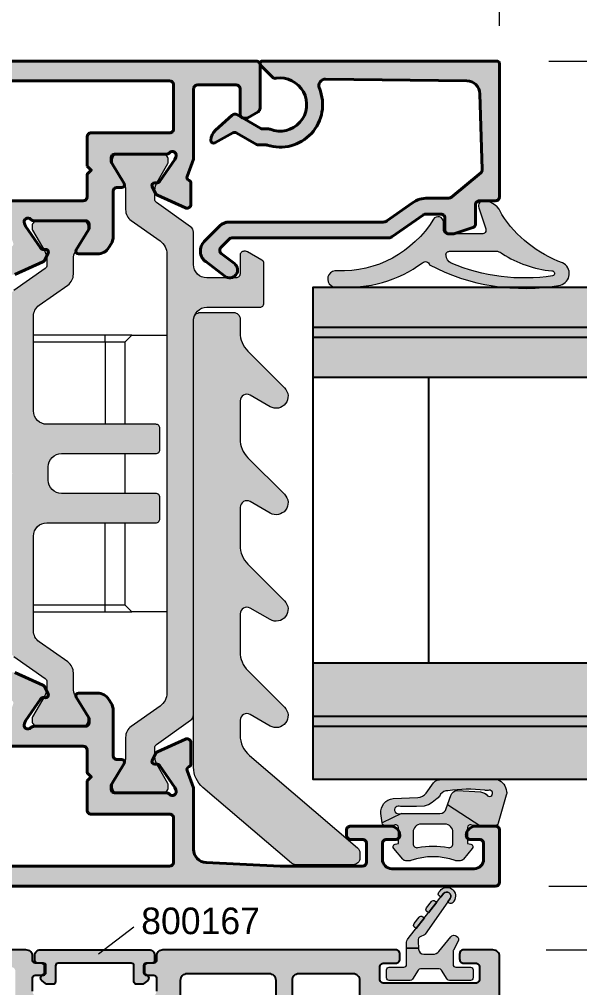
# Model space of a CAD drawing. Header units: millimetres. Extents: x -576 to 4430, y -1196 to 2690.
# Drawn here: x 1397.6 to 1439.7, y -644.3 to -571.5 of the extents above; entities that cross this region are included whole.
import ezdxf

# ---------------------------------------------------------------- set-up
doc = ezdxf.new("R2010")
doc.units = ezdxf.units.MM
doc.header["$LTSCALE"] = 0.25
doc.header["$MEASUREMENT"] = 0
doc.layers.get('0').update_dxf_attribs({"lineweight": 5})
doc.layers.get('Defpoints').update_dxf_attribs({"lineweight": 5})
for name, color, linetype, lineweight in [('01_Accessories', 102, 'Continuous', 9), ('01_Aluminum', 4, 'Continuous', 40), ('01_Dimension', 251, 'Continuous', 9), ('01_Fill Glass', 254, 'Continuous', 0), ('01_Fill Plastic', 253, 'Continuous', 0), ('01_Fill Polyamide', 10, 'Continuous', 0), ('01_Glazing', 6, 'Continuous', 25), ('01_Plastic', 3, 'Continuous', 20), ('01_Polyamide', 201, 'Continuous', 20), ('01_Text', 40, 'Continuous', 25)]:
    doc.layers.add(name, color=color, linetype=linetype, lineweight=lineweight)
doc.layers.add('01_Fill 2°material', color=7, linetype='Continuous', lineweight=0, true_color=0xbfbfbf)
doc.layers.add('01_Fill Aluminum', color=7, linetype='Continuous', lineweight=0, true_color=0xdcdcdc)
doc.layers.add('GOMMA', color=3, linetype='Continuous')
doc.layers.add('VETRO', color=6, linetype='Continuous')
doc.styles.add('Aluk Text', font='GOTHIC.TTF')
doc.dimstyles.new('ALUK Manual 1-1', dxfattribs={"dimtxt": 2.5, "dimasz": 1, "dimexe": 2, "dimexo": 4, "dimgap": 1.5, "dimtad": 3, "dimdec": 1, "dimdsep": 46, "dimtxsty": 'Aluk Text', "dimblk": 'DOT', "dimcen": 0, "dimclrd": 256, "dimclre": 256, "dimclrt": 2, "dimaunit": 1, "dimadec": 0, "dimazin": 0, "dimtfac": 0.7, "dimtdec": 1, "dimtmove": 0, "dimatfit": 3, "dimldrblk": 'DOT', "dimfxl": 1, "dimtolj": 2, "dimlwd": -1, "dimlwe": -1, "dimarcsym": 0})

# ---------------------------------------------------------------- blocks, each defined once
blk = doc.blocks.new('A$C346562ab')
at = {"layer": '01_Accessories', "ltscale": 0.25}
for p, q in [((-5.55, 10.4), (-8.189, 10.4)), ((-5.05, 9.9), (-5.55, 10.4)), ((-5.55, 10.4), (-3.55, 10.4)), ((-3.55, 10.4), (1.835, 10.4)), ((-3.55, 9.9), (-3.55, 10.4)), ((-3.55, 9.9), (-5.05, 9.9)), ((-5.05, 3.7), (-5.05, 9.9)), ((1.835, 9.9), (-3.55, 9.9)), ((-3.55, 9.9), (-3.55, 3.7)), ((-5.05, -1.5), (-5.05, 1.5)), ((-5.05, -9.9), (-5.05, -3.7)), ((-3.55, -9.9), (-3.55, -3.7)), ((-5.55, -10.4), (-5.05, -9.9)), ((-5.05, -9.9), (-3.55, -9.9)), ((-3.55, -9.9), (1.835, -9.9)), ((-3.55, -10.4), (-3.55, -9.9)), ((-8.189, -10.4), (-5.55, -10.4)), ((-3.55, -10.4), (-5.55, -10.4)), ((1.835, -10.4), (-3.55, -10.4))]:
    blk.add_line(p, q, dxfattribs=at)
blk = doc.blocks.new('U10140')
at = {"layer": '01_Fill Aluminum', "ltscale": 0.25}
h = blk.add_hatch(color=256, dxfattribs=at)
h.dxf.hatch_style = 1
h.paths.add_polyline_path([(28.199, -8.5), (27.899, -8.2), (28.199, -7.9), (28.199, -2.754, -0.400839), (29.154, -1.755), (34.699, -1.5), (35.4, -1.5, -0.414214), (35.7, -1.8), (35.7, -3.7, 0.414214), (36, -4), (38.1, -4, 0.414214), (38.4, -3.7), (38.4, -3, 0.414214), (38.1, -2.7), (37.2, -2.7, -0.414214), (36.9, -2.4), (36.9, -1.8, -0.414214), (37.2, -1.5), (53.7, -1.5, -0.414214), (54, -1.8), (54, -2.4, -0.414214), (53.7, -2.7), (52.8, -2.7, 0.414214), (52.5, -3), (52.5, -3.7, 0.414214), (52.8, -4), (56.4, -4, 0.414214), (56.7, -3.7), (56.7, -3.3, 0.414214), (56.4, -3), (55.5, -3, -0.414214), (55.2, -2.7), (55.2, -2.002, -0.414214), (55.5, -1.702), (56.25, -1.702, 0.267949), (56.51, -1.552, -0.267949), (56.77, -1.402), (61.23, -1.402, -0.267949), (61.49, -1.552, 0.267949), (61.75, -1.702), (62.5, -1.702, -0.414214), (62.8, -2.002), (62.8, -2.7, -0.414214), (62.5, -3), (61.6, -3, 0.414214), (61.3, -3.3), (61.3, -3.7, 0.414214), (61.6, -4), (63.7, -4, 0.414214), (64, -3.7), (64, -0.5, 0.414214), (63.5, 0), (0.3, 0, 0.414214), (0, -0.3), (0, -3.549, 0.267949), (0.15, -3.809), (0.93, -4.26, 0.131652), (1.08, -4.3, 0.569051), (1.5, -4), (1.5, -2.1, -0.414214), (1.8, -1.8), (4.7, -1.8, -0.414214), (5, -2.1), (5, -7.269, 0.086513), (5.018, -7.371), (5.485, -8.671, -0.392793), (5.36, -8.966), (5.345, -8.972, 0.294413), (5.206, -9.185), (5.195, -10.764, 0.548619), (5.62, -11.039), (7.726, -10.09, 0.177976), (7.873, -9.945), (8.114, -9.438, 0.717549), (7.869, -9.149, -0.329769), (7.531, -9.033), (6.407, -7.405), (6.325, -7.222, -0.855531), (6.823, -6.9, 0.213411), (7.047, -7), (10.899, -7, -0.414214), (11.199, -7.3), (11.199, -7.606), (10.229, -9.196, 0.585524), (10.399, -9.5), (10.749, -9.5, -0.414214), (11.049, -9.8), (11.049, -13.213, 0.181148), (11.296, -13.87, 0.307022), (12.224, -14.5), (13.65, -14.5, 0.585524), (13.821, -14.196), (12.85, -12.606), (12.85, -12.3, -0.414214), (13.15, -12), (17.003, -12, 0.213411), (17.226, -11.9, -0.85546), (17.724, -12.222), (17.643, -12.405), (16.518, -14.033, -0.267949), (16.247, -14.162), (16.132, -14.153, 0.57735), (15.935, -14.438), (16.176, -14.945, 0.177976), (16.324, -15.09), (18.433, -16.04, 0.544467), (18.854, -15.764), (18.844, -14.185, 0.303984), (18.697, -13.969, -0.402738), (18.564, -13.671), (19.094, -12.198, -0.316363), (19.376, -12), (26.199, -12, -0.414214), (26.699, -12.5, 0.414214), (27.199, -13), (27.699, -13, 0.414214), (28.199, -12.5)])
h.paths.add_polyline_path([(26.399, -10.5), (13.299, -10.5, -0.414214), (12.999, -10.2), (12.999, -8.5), (12.699, -8.2), (12.999, -7.9), (12.999, -5.7, 0.414214), (12.699, -5.4), (6.8, -5.4, -0.414214), (6.5, -5.1), (6.5, -1.8, -0.414214), (6.8, -1.5), (26.399, -1.5, -0.414214), (26.699, -1.8), (26.699, -10.2, -0.414214)], flags=16)
h.paths.add_polyline_path([(64, -58.3, 0.414214), (63.7, -58), (61.6, -58, 0.414214), (61.3, -58.3), (61.3, -58.7, 0.414214), (61.6, -59), (62.5, -59, -0.414214), (62.8, -59.3), (62.8, -59.998, -0.414214), (62.5, -60.298), (61.75, -60.298, 0.267949), (61.49, -60.448, -0.267949), (61.23, -60.598), (56.77, -60.598, -0.267949), (56.51, -60.448, 0.267949), (56.25, -60.298), (55.5, -60.298, -0.414214), (55.2, -59.998), (55.2, -59.3, -0.414214), (55.5, -59), (56.4, -59, 0.414214), (56.7, -58.7), (56.7, -58.3, 0.414214), (56.4, -58), (52.8, -58, 0.414214), (52.5, -58.3), (52.5, -59, 0.414214), (52.8, -59.3), (53.7, -59.3, -0.414214), (54, -59.6), (54, -60.2, -0.414214), (53.7, -60.5), (37.2, -60.5, -0.414214), (36.9, -60.2), (36.9, -59.6, -0.414214), (37.2, -59.3), (38.1, -59.3, 0.414214), (38.4, -59), (38.4, -58.3, 0.414214), (38.1, -58), (36, -58, 0.414214), (35.7, -58.3), (35.7, -60.2, -0.414214), (35.4, -60.5), (34.699, -60.5), (29.154, -60.245, -0.400839), (28.199, -59.246), (28.199, -54.1), (27.899, -53.8), (28.199, -53.5), (28.199, -49.5, 0.414214), (27.699, -49), (27.199, -49, 0.414214), (26.699, -49.5, -0.414214), (26.199, -50), (19.376, -50, -0.316363), (19.094, -49.802), (18.564, -48.329, -0.392793), (18.69, -48.034), (18.705, -48.028, 0.294413), (18.844, -47.815), (18.854, -46.236, 0.548619), (18.429, -45.961), (16.324, -46.91, 0.177976), (16.176, -47.055), (15.935, -47.562, 0.717549), (16.181, -47.851, -0.329769), (16.518, -47.967), (17.643, -49.595), (17.724, -49.778, -0.855531), (17.226, -50.1, 0.213411), (17.003, -50), (13.15, -50, -0.414214), (12.85, -49.7), (12.85, -49.394), (13.821, -47.804, 0.585524), (13.65, -47.5), (12.224, -47.5, 0.307022), (11.296, -48.13, 0.181148), (11.049, -48.787), (11.049, -52.2, -0.414214), (10.749, -52.5), (10.399, -52.5, 0.585524), (10.229, -52.804), (11.199, -54.394), (11.199, -54.7, -0.414214), (10.899, -55), (7.047, -55, 0.213411), (6.823, -55.1, -0.85546), (6.325, -54.778), (6.407, -54.595), (7.531, -52.967, -0.267949), (7.802, -52.838), (7.917, -52.847, 0.57735), (8.114, -52.562), (7.873, -52.055, 0.177976), (7.726, -51.91), (5.617, -50.96, 0.544467), (5.195, -51.236), (5.206, -52.815, 0.303984), (5.352, -53.031, -0.402738), (5.485, -53.329), (5.018, -54.629, 0.086513), (5, -54.731), (5, -59.246, -0.400839), (4.046, -60.245), (-1.5, -60.5), (-7.7, -60.5, -0.414214), (-8, -60.2), (-8, -58.8, -0.414214), (-7.7, -58.5), (-6.8, -58.5, 0.414214), (-6.5, -58.2), (-6.5, -57.8, 0.414214), (-6.8, -57.5), (-9.8, -57.5, 0.414214), (-10.5, -58.2, 0.414214), (-10.2, -58.5), (-9.5, -58.5, -0.414214), (-9.2, -58.8), (-9.2, -60, -0.414214), (-9.9, -60.7), (-16.1, -60.7, -0.414214), (-16.8, -60), (-16.8, -58.8, -0.414214), (-16.5, -58.5), (-15.8, -58.5, 0.414214), (-15.5, -58.2, 0.414214), (-16.2, -57.5), (-17.7, -57.5, 0.414214), (-18, -57.8), (-18, -61.7, 0.414214), (-17.7, -62), (63.5, -62, 0.414214), (64, -61.5)])
h.paths.add_polyline_path([(26.399, -60.5), (6.8, -60.5, -0.414214), (6.5, -60.2), (6.5, -56.9, -0.414214), (6.8, -56.6), (12.699, -56.6, 0.414214), (12.999, -56.3), (12.999, -54.1), (12.699, -53.8), (12.999, -53.5), (12.999, -51.8, -0.414214), (13.299, -51.5), (26.399, -51.5, -0.414214), (26.699, -51.8), (26.699, -60.2, -0.414214)], flags=16)
at = {"layer": '01_Fill Polyamide', "ltscale": 0.25}
h = blk.add_hatch(color=256, dxfattribs=at)
h.dxf.hatch_style = 1
h.paths.add_polyline_path([(7.011, -14.504, -0.243523), (7.518, -13.524), (9.688, -11.991, 0.243523), (10.111, -11.174), (10.111, -9.715, -0.131571), (10.271, -9.115), (11.084, -7.706, 0.131571), (11.111, -7.606), (11.111, -7.4, 0.414214), (10.711, -7), (7.311, -7, 0.414214), (6.911, -7.4), (6.911, -7.606, 0.131571), (6.938, -7.706), (7.75, -9.115, -0.131571), (7.911, -9.715), (7.911, -10.397, -0.243523), (7.784, -10.642), (5.222, -12.453, 0.243523), (5.011, -12.861), (5.011, -15.3, -0.414214), (4.011, -16.3), (1.811, -16.3, -0.414214), (1.511, -16), (1.511, -14.6, 0.474297), (1.151, -14.306, 0.183081), (0.941, -14.34), (-0.139, -14.964, 0.267949), (-0.289, -15.224), (-0.289, -18.2, 0.414214), (0.011, -18.5), (4.011, -18.5, -0.414214), (5.011, -19.5), (5.011, -49.139, 0.243523), (5.222, -49.547), (7.784, -51.358, -0.243523), (7.911, -51.603), (7.911, -52.285, -0.131571), (7.75, -52.885), (6.938, -54.294, 0.131571), (6.911, -54.394), (6.911, -54.6, 0.414214), (7.311, -55), (10.711, -55, 0.414214), (11.111, -54.6), (11.111, -54.394, 0.131571), (11.084, -54.294), (10.271, -52.885, -0.131571), (10.111, -52.285), (10.111, -50.826, 0.243523), (9.688, -50.009), (7.518, -48.476, -0.243523), (7.011, -47.496)])
h = blk.add_hatch(color=256, dxfattribs=at)
h.dxf.hatch_style = 1
h.paths.add_polyline_path([(18.935, -18.069, 0.243523), (18.512, -17.252), (16.162, -15.591, -0.243523), (16.035, -15.346), (16.035, -14.888, -0.131571), (16.195, -14.288), (17.108, -12.706, 0.131571), (17.135, -12.606), (17.135, -12.4, 0.414214), (16.735, -12), (13.335, -12, 0.414214), (12.935, -12.4), (12.935, -12.606, 0.131571), (12.961, -12.706), (13.874, -14.288, -0.131571), (14.035, -14.888), (14.035, -16.019, 0.243523), (14.458, -16.835), (16.612, -18.358, -0.243523), (17.035, -19.175), (17.035, -26.3, -0.414214), (16.035, -27.3), (7.835, -27.3, 0.414214), (7.535, -27.6), (7.535, -29.2, 0.414214), (7.835, -29.5), (14.935, -29.5, -0.414214), (15.935, -30.5), (15.935, -31.5, -0.414214), (14.935, -32.5), (7.835, -32.5, 0.414214), (7.535, -32.8), (7.535, -34.4, 0.414214), (7.835, -34.7), (16.035, -34.7, -0.414214), (17.035, -35.7), (17.035, -42.825, -0.243523), (16.612, -43.642), (14.458, -45.165, 0.243523), (14.035, -45.981), (14.035, -47.112, -0.131571), (13.874, -47.712), (12.961, -49.294, 0.131571), (12.935, -49.394), (12.935, -49.6, 0.414214), (13.335, -50), (16.735, -50, 0.414214), (17.135, -49.6), (17.135, -49.394, 0.131571), (17.108, -49.294), (16.195, -47.712, -0.131571), (16.035, -47.112), (16.035, -46.654, -0.243523), (16.162, -46.409), (18.512, -44.748, 0.243523), (18.935, -43.931), (18.935, -31.383, 0.198912), (18.905, -31.312), (18.664, -31.071, -0.414214), (18.664, -30.929), (18.905, -30.688, 0.198912), (18.935, -30.617)])
at = {"layer": '01_Aluminum'}
for points in [[(63.5, 0), (0.3, 0, 0.414214), (0, -0.3), (0, -3.549, 0.267949), (0.15, -3.809), (0.93, -4.26, 0.131652), (1.08, -4.3), (1.2, -4.3, 0.414214), (1.5, -4), (1.5, -2.1, -0.414214), (1.8, -1.8), (4.7, -1.8, -0.414214), (5, -2.1), (5, -7.269, 0.086513), (5.018, -7.371), (5.485, -8.671, -0.392793), (5.36, -8.966), (5.345, -8.972, 0.294413), (5.206, -9.185), (5.195, -10.764, 0.548619), (5.62, -11.039), (7.726, -10.09, 0.177976), (7.873, -9.945), (8.114, -9.438, 0.57735), (7.917, -9.153), (7.802, -9.162, -0.267949), (7.531, -9.033), (6.407, -7.405), (6.325, -7.222, -0.85546), (6.823, -6.9, 0.213411), (7.047, -7), (10.899, -7, -0.414214), (11.199, -7.3), (11.199, -7.521, -0.137872), (11.156, -7.677), (10.229, -9.196, 0.585524), (10.399, -9.5), (10.749, -9.5, -0.414214), (11.049, -9.8), (11.049, -13.213, 0.137872), (11.196, -13.734), (11.371, -14.021, 0.261413), (12.224, -14.5), (13.65, -14.5, 0.585524), (13.821, -14.196), (12.894, -12.677, -0.137872), (12.85, -12.521), (12.85, -12.3, -0.414214), (13.15, -12), (17.003, -12, 0.213411), (17.226, -11.9, -0.85546), (17.724, -12.222), (17.643, -12.405), (16.518, -14.033, -0.267949), (16.247, -14.162), (16.132, -14.153, 0.57735), (15.935, -14.438), (16.176, -14.945, 0.177976), (16.324, -15.09), (18.429, -16.039, 0.548619)], [(63.5, -62), (-17.7, -62, -0.414214), (-18, -61.7), (-18, -57.8, -0.414214), (-17.7, -57.5), (-16.2, -57.5, -0.414214), (-15.5, -58.2, -0.414214), (-15.8, -58.5), (-16.5, -58.5, 0.414214), (-16.8, -58.8), (-16.8, -60, 0.414214), (-16.1, -60.7), (-9.9, -60.7, 0.414214), (-9.2, -60), (-9.2, -58.8, 0.414214), (-9.5, -58.5), (-10.2, -58.5, -0.414214), (-10.5, -58.2, -0.414214), (-9.8, -57.5), (-6.8, -57.5, -0.414214), (-6.5, -57.8), (-6.5, -58.2, -0.414214), (-6.8, -58.5), (-7.7, -58.5, 0.414214), (-8, -58.8), (-8, -60.2, 0.414214), (-7.7, -60.5), (-1.5, -60.5), (4.046, -60.245, 0.400839), (5, -59.246), (5, -54.731, -0.086513), (5.018, -54.629), (5.485, -53.329, 0.392793), (5.36, -53.034), (5.345, -53.028, -0.294413), (5.206, -52.815), (5.195, -51.236, -0.548619), (5.62, -50.961), (7.726, -51.91, -0.177976), (7.873, -52.055), (8.114, -52.562, -0.57735), (7.917, -52.847), (7.802, -52.838, 0.267949), (7.531, -52.967), (6.407, -54.595), (6.325, -54.778, 0.85546), (6.823, -55.1, -0.213411), (7.047, -55), (10.899, -55, 0.414214), (11.199, -54.7), (11.199, -54.479, 0.137872), (11.156, -54.323), (10.229, -52.804, -0.585524), (10.399, -52.5), (10.749, -52.5, 0.414214), (11.049, -52.2), (11.049, -48.787, -0.137872), (11.196, -48.266), (11.371, -47.979, -0.261413), (12.224, -47.5), (13.65, -47.5, -0.585524), (13.821, -47.804), (12.894, -49.323, 0.137872), (12.85, -49.479), (12.85, -49.7, 0.414214), (13.15, -50), (17.003, -50, -0.213411), (17.226, -50.1, 0.85546), (17.724, -49.778), (17.643, -49.595), (16.518, -47.967, 0.267949), (16.247, -47.838), (16.132, -47.847, -0.57735), (15.935, -47.562), (16.176, -47.055, -0.177976), (16.324, -46.91), (18.429, -45.961, -0.548619)]]:
    blk.add_lwpolyline(points, format="xyb", dxfattribs=at)
for points in [[(12.999, -7.9), (12.999, -5.7, 0.414214), (12.699, -5.4), (6.8, -5.4, -0.414214), (6.5, -5.1), (6.5, -1.8, -0.414214), (6.8, -1.5), (26.399, -1.5, -0.414214), (26.699, -1.8), (26.699, -10.2, -0.414214), (26.399, -10.5), (13.299, -10.5, -0.414214), (12.999, -10.2), (12.999, -8.5), (12.699, -8.2)], [(6.5, -60.2, 0.414214), (6.8, -60.5), (26.399, -60.5, 0.414214), (26.699, -60.2), (26.699, -51.8, 0.414214), (26.399, -51.5), (13.299, -51.5, 0.414214), (12.999, -51.8), (12.999, -53.5), (12.699, -53.8), (12.999, -54.1), (12.999, -56.3, -0.414214), (12.699, -56.6), (6.8, -56.6, 0.414214), (6.5, -56.9)]]:
    blk.add_lwpolyline(points, format="xyb", close=True, dxfattribs=at)
at = {"layer": '01_Polyamide'}
blk.add_lwpolyline([(9.688, -11.991), (7.518, -13.524, 0.243523), (7.011, -14.504), (7.011, -47.496, 0.243523), (7.518, -48.476), (9.688, -50.009, -0.243523), (10.111, -50.826), (10.111, -52.285, 0.131571), (10.271, -52.885), (11.084, -54.294, -0.131571), (11.111, -54.394), (11.111, -54.6, -0.414214), (10.711, -55), (7.311, -55, -0.414214), (6.911, -54.6), (6.911, -54.394, -0.131571), (6.938, -54.294), (7.75, -52.885, 0.131571), (7.911, -52.285), (7.911, -51.603, 0.243523), (7.784, -51.358), (5.222, -49.547, -0.243523), (5.011, -49.139), (5.011, -19.5, 0.414214), (4.011, -18.5), (0.011, -18.5, -0.414214), (-0.289, -18.2), (-0.289, -15.224, -0.267949), (-0.139, -14.964), (0.941, -14.34, -0.131652), (1.091, -14.3), (1.211, -14.3, -0.414214), (1.511, -14.6), (1.511, -16, 0.414214), (1.811, -16.3), (4.011, -16.3, 0.414214), (5.011, -15.3), (5.011, -12.861, -0.243523), (5.222, -12.453), (7.784, -10.642, 0.243523), (7.911, -10.397), (7.911, -9.715, 0.131571), (7.75, -9.115), (6.938, -7.706, -0.131571), (6.911, -7.606), (6.911, -7.4, -0.414214), (7.311, -7), (10.711, -7, -0.414214), (11.111, -7.4), (11.111, -7.606, -0.131571), (11.084, -7.706), (10.271, -9.115, 0.131571), (10.111, -9.715), (10.111, -11.174, -0.243523)], format="xyb", close=True, dxfattribs=at)
blk.add_lwpolyline([(18.512, -44.748), (16.162, -46.409, 0.243523), (16.035, -46.654), (16.035, -47.112, 0.131571), (16.195, -47.712), (17.108, -49.294, -0.131571), (17.135, -49.394), (17.135, -49.6, -0.414214), (16.735, -50), (13.335, -50, -0.414214), (12.935, -49.6), (12.935, -49.394, -0.131571), (12.961, -49.294), (13.874, -47.712, 0.131571), (14.035, -47.112), (14.035, -45.981, -0.243523), (14.458, -45.165), (16.612, -43.642, 0.243523), (17.035, -42.825), (17.035, -35.7, 0.414214), (16.035, -34.7), (7.835, -34.7, -0.414214), (7.535, -34.4), (7.535, -32.8, -0.414214), (7.835, -32.5), (14.935, -32.5, 0.414214), (15.935, -31.5), (15.935, -30.5, 0.414214), (14.935, -29.5), (7.835, -29.5, -0.414214), (7.535, -29.2), (7.535, -27.6, -0.414214), (7.835, -27.3), (16.035, -27.3, 0.414214), (17.035, -26.3), (17.035, -19.175, 0.243523), (16.612, -18.358), (14.458, -16.835, -0.243523), (14.035, -16.019), (14.035, -14.888, 0.131571), (13.874, -14.288), (12.961, -12.706, -0.131571), (12.935, -12.606), (12.935, -12.4, -0.414214), (13.335, -12), (16.735, -12, -0.414214), (17.135, -12.4), (17.135, -12.606, -0.131571), (17.108, -12.706), (16.195, -14.288, 0.131571), (16.035, -14.888), (16.035, -15.346, 0.243523), (16.162, -15.591), (18.512, -17.252, -0.243523)], format="xyb", dxfattribs=at)
blk = doc.blocks.new('V09050')
at = {"layer": '01_Fill Plastic'}
blk.add_hatch(color=256, dxfattribs=at).paths.add_polyline_path([(0.78, -5.64, 0.178558), (0.9, -5.316), (0.9, -1, 0.414214), (0.4, -0.5), (0.009, -0.5, 0.219427), (-0.371, -0.675), (-7.308, -8.799, -0.219427), (-8.829, -9.5), (-9.954, -9.5, -0.57735), (-10.387, -8.75), (-9.521, -7.25, 0.876976), (-10.936, -6.164), (-13.687, -8.914, -0.198912), (-15.101, -9.5), (-17.954, -9.5, -0.57735), (-18.387, -8.75), (-17.521, -7.25, 0.876976), (-18.936, -6.164), (-21.687, -8.914, -0.198912), (-23.101, -9.5), (-25.954, -9.5, -0.57735), (-26.387, -8.75), (-25.521, -7.25, 0.876976), (-26.936, -6.164), (-29.687, -8.914, -0.198912), (-31.101, -9.5), (-33.954, -9.5, -0.57735), (-34.387, -8.75), (-33.521, -7.25, 0.876976), (-34.936, -6.164), (-37.687, -8.914, -0.198912), (-39.101, -9.5), (-40.1, -9.5, 0.414214), (-40.6, -10), (-40.6, -12.5, 0.414214), (-40.1, -13), (-6.427, -13, 0.219427), (-4.906, -12.299)])
at = {"layer": '01_Plastic'}
blk.add_lwpolyline([(-40.6, -10, -0.414214), (-40.1, -9.5), (-39.101, -9.5, 0.198912), (-37.687, -8.914), (-34.936, -6.164, -0.876976), (-33.521, -7.25), (-34.387, -8.75, 0.57735), (-33.954, -9.5), (-31.101, -9.5, 0.198912), (-29.687, -8.914), (-26.936, -6.164, -0.876976), (-25.521, -7.25), (-26.387, -8.75, 0.57735), (-25.954, -9.5), (-23.101, -9.5, 0.198912), (-21.687, -8.914), (-18.936, -6.164, -0.876976), (-17.521, -7.25), (-18.387, -8.75, 0.57735), (-17.954, -9.5), (-15.101, -9.5, 0.198912), (-13.687, -8.914), (-10.936, -6.164, -0.876976), (-9.521, -7.25), (-10.387, -8.75, 0.57735), (-9.954, -9.5), (-8.829, -9.5, 0.219427), (-7.308, -8.799), (-0.371, -0.675, -0.219427), (0.009, -0.5), (0.4, -0.5, -0.414214), (0.9, -1), (0.9, -5.316, -0.178558), (0.78, -5.64), (-4.906, -12.299, -0.219427), (-6.427, -13), (-40.1, -13, -0.414214), (-40.6, -12.5)], format="xyb", close=True, dxfattribs=at)
blk = doc.blocks.new('N10822')
at = {"layer": '01_Fill Aluminum', "ltscale": 0.25}
h = blk.add_hatch(color=256, dxfattribs=at)
h.dxf.hatch_style = 1
h.paths.add_polyline_path([(18.3, 0.1, 0.414214), (18.1, 0.3), (0.5, 0.3, 0.668179), (0.359, -0.041), (1.233, -0.915, 0.239713), (1.491, -1, -1.314619), (1.051, -4.829, 0.096472), (0.938, -4.807), (0.5, -4.807, -0.131652), (0.35, -4.767), (-1.448, -3.729, 0.32492), (-1.799, -3.766), (-3.063, -4.904, 0.221443), (-3.394, -5.681, 0.543658), (-3.099, -5.842), (-1.746, -5.108, -0.260828), (-1.453, -5.112), (0.028, -5.967, 0.131652), (0.178, -6.007), (0.73, -6.007, -0.077954), (0.822, -6.022, 0.639471), (4.756, -1.748, -0.535663), (5.219, -1.056), (15.84, -1.188, -0.402203), (16.828, -2.159), (16.991, -7.851, -0.237824), (16.884, -8.099), (14.689, -9.93, -0.175595), (14.497, -10), (12.903, -10, 0.153915), (11.756, -10.362), (9.831, -11.71, -0.153915), (9.544, -11.8), (-2.021, -11.8, 0.198912), (-2.728, -12.093), (-3.901, -13.266, 0.457988), (-3.79, -14.776), (-2.358, -15.876, 1), (-1.627, -14.924), (-2.62, -14.161, -0.452966), (-2.649, -13.711), (-2.026, -13.088, -0.198912), (-1.814, -13), (9.922, -13, 0.153915), (10.209, -12.91), (12.573, -11.254, -0.153915), (12.745, -11.2), (13.9, -11.2, -0.414214), (14.2, -11.5), (14.2, -12.4, 0.414214), (14.5, -12.7), (14.768, -12.7, 0.078702), (14.861, -12.685), (16.293, -12.22, 0.32492), (16.5, -11.935), (16.5, -10.5, -0.414214), (16.8, -10.2), (18, -10.2, 0.414214), (18.3, -9.9)])
at = {"layer": '01_Aluminum'}
blk.add_lwpolyline([(0.822, -6.022, 0.077954), (0.73, -6.007), (0.178, -6.007, -0.131652), (0.028, -5.967), (-1.453, -5.112, 0.260828), (-1.746, -5.108), (-3.099, -5.842, -0.568509), (-3.394, -5.666), (-3.394, -5.647, -0.212557), (-3.063, -4.904), (-1.799, -3.766, -0.32492), (-1.448, -3.729), (0.35, -4.767, 0.131652), (0.5, -4.807), (0.938, -4.807, -0.096472), (1.051, -4.829, 1.314619), (1.491, -1, -0.239713), (1.233, -0.915), (0.359, -0.041, -0.668179), (0.5, 0.3), (18.1, 0.3, -0.414214), (18.3, 0.1), (18.3, -9.9, -0.414216), (18, -10.2), (16.8, -10.2, 0.414214), (16.5, -10.5), (16.5, -11.935, -0.32492), (16.293, -12.22), (14.861, -12.685, -0.078702), (14.768, -12.7), (14.5, -12.7, -0.414214), (14.2, -12.4), (14.2, -11.5, 0.414214), (13.9, -11.2), (12.745, -11.2, 0.153915), (12.573, -11.254), (10.209, -12.91, -0.153915), (9.922, -13), (-1.814, -13, 0.198912), (-2.026, -13.088), (-2.649, -13.711, 0.452966), (-2.62, -14.161), (-1.627, -14.924, -1), (-2.358, -15.876), (-3.79, -14.776, -0.457988), (-3.901, -13.266), (-2.728, -12.093, -0.198912), (-2.021, -11.8), (9.544, -11.8, 0.153915), (9.831, -11.71), (11.756, -10.362, -0.153915), (12.903, -10), (14.497, -10, 0.175595), (14.689, -9.93), (16.884, -8.099, 0.237824), (16.991, -7.851), (16.828, -2.159, 0.402203), (15.84, -1.188), (5.229, -1.056, 0.542071), (4.756, -1.748, -0.639471)], format="xyb", close=True, dxfattribs=at)
blk = doc.blocks.new('809120')
at = {"layer": '01_Fill Plastic', "ltscale": 0.25}
h = blk.add_hatch(color=256, dxfattribs=at)
h.dxf.hatch_style = 1
h.paths.add_polyline_path([(-9.324, -2.776, 1.248095), (-9.271, -3.972, 0.180641), (-2.909, -2.157, -0.571388), (-2.394, -2.315, 0.168668), (7.454, -3.839, 0.698506), (7.615, -2.17, -0.159099), (3.034, 1.466, 0.302817), (1.726, 2.495, 0.536771), (1.315, 1.97), (1.839, 0.395, -0.511773), (1.555, 0), (-1.045, 0, -0.414214), (-1.345, 0.3), (-1.345, 0.9, 0.752498), (-2.098, 1.109, -0.27203)])
h.paths.add_polyline_path([(-0.882, -1.302), (2.72, -1.302, -0.138334), (3.089, -1.486, 0.117417), (6.794, -2.774, -0.964685), (6.866, -3.152, -0.136865), (-0.767, -2.197, -0.234974), (-1.149, -1.61, -0.505344)], flags=16)
at = {"layer": '01_Plastic'}
for points in [[(-1.345, 0.9, 0.752498), (-2.098, 1.109, -0.27203), (-9.324, -2.776, 1.248095), (-9.271, -3.972, 0.180641), (-2.909, -2.157, -0.571388), (-2.394, -2.315, 0.168668), (7.454, -3.839, 0.698506), (7.615, -2.17, -0.159099), (3.034, 1.466, 0.302817), (1.726, 2.495, 0.536771), (1.315, 1.97), (1.839, 0.395, -0.511773), (1.555, 0), (-1.045, 0, -0.414214), (-1.345, 0.3)], [(6.866, -3.152, -0.136865), (-0.767, -2.197, -0.234974), (-1.149, -1.61, -0.505344), (-0.882, -1.302), (2.72, -1.302, -0.138334), (3.089, -1.486, 0.117417), (6.794, -2.774, -0.964685)]]:
    blk.add_lwpolyline(points, format="xyb", close=True, dxfattribs=at)
blk = doc.blocks.new('V31013')
at = {"layer": '01_Fill Plastic', "ltscale": 0.25}
h = blk.add_hatch(color=256, dxfattribs=at)
h.dxf.hatch_style = 1
h.paths.add_polyline_path([(36.8, 11.1), (28.1, 11.1, 0.414214), (27.6, 10.6), (27.6, 10.3, -0.414214), (27.4, 10.1), (26.95, 10.1, 0.414214), (26.7, 9.85), (26.7, 9.45, 0.414214), (26.95, 9.2), (27.4, 9.2, -0.414214), (27.6, 9), (27.6, 8.007, -0.198912), (27.454, 7.654), (24.788, 4.988, -0.198912), (24.576, 4.9), (23.25, 4.9), (22.95, 4.6), (22.65, 4.9), (21.324, 4.9, -0.198912), (21.112, 4.988), (18.446, 7.654, -0.198912), (18.3, 8.007), (18.3, 9, -0.414214), (18.5, 9.2), (18.95, 9.2, 0.414214), (19.2, 9.45), (19.2, 9.85, 0.414214), (18.95, 10.1), (18.5, 10.1, -0.414214), (18.3, 10.3), (18.3, 10.6, 0.414214), (17.8, 11.1), (0.3, 11.1, 0.414214), (0, 10.8), (0, 10.4, 0.414214), (0.3, 10.1), (1.2, 10.1, -0.414214), (1.5, 9.8), (1.5, 8.9, -0.414214), (1.2, 8.6), (-5.7, 8.6, -0.414214), (-6, 8.9), (-6, 9.8, -0.414214), (-5.7, 10.1), (-4.8, 10.1, 0.414214), (-4.5, 10.4), (-4.5, 10.8, 0.414214), (-4.8, 11.1), (-7, 11.1, 0.414214), (-7.5, 10.6), (-7.5, 4.6, 0.414214), (-7, 4.1), (-5.954, 4.1, 0.334223), (-5.474, 4.462, 0.051425), (-5.22, 5.875, -1), (-3.225, 5.725, -0.058029), (-3.621, 3.681, -0.163247), (-4.746, 2.14, 0.243183), (-5.8, 0.1), (-5.8, -0.9, 0.414214), (-5.3, -1.4), (-2.6, -1.4, -0.414214), (-2.1, -1.9), (-2.1, -4.3, 0.414214), (-1.1, -5.3), (1.508, -5.3, 0.170553), (1.82, -5.19, -0.309147), (4.843, -4.96), (4.94, -5.016, 0.414214), (5.35, -4.906), (5.55, -4.56, 0.438809), (5.418, -4.138, 0.295434), (1.414, -4.247, -0.151572), (1.244, -4.3), (-0.4, -4.3, -0.414214), (-0.7, -4), (-0.7, 0.2, -0.414214), (-0.2, 0.7), (33.2, 0.7, 0.414214), (33.7, 1.2), (33.7, 2.3, 0.414214), (33, 3, 0.414214), (32.7, 2.7), (32.7, 2.2, -0.414214), (32.4, 1.9), (32.227, 1.9, -0.267949), (31.361, 2.4), (30.367, 4.122, -0.131652), (30.3, 4.372), (30.3, 4.628, -0.131652), (30.367, 4.878), (31.361, 6.6, -0.267949), (32.227, 7.1), (32.4, 7.1, -0.414214), (32.7, 6.8), (32.7, 6.3, 0.414214), (33, 6, 0.414214), (33.7, 6.7), (33.7, 7.816, -0.339454), (34.071, 8.299), (37.429, 9.199, 0.339454), (37.8, 9.682), (37.8, 10.1, 0.414214)])
h.paths.add_polyline_path([(8.1, 8.8), (8.1, 2.7, -0.414214), (7.6, 2.2), (-0.8, 2.2, -0.414214), (-1.3, 2.7), (-1.3, 6.6, -0.414214), (-0.8, 7.1), (2.5, 7.1, 0.414214), (3, 7.6), (3, 8.8, -0.414214), (3.5, 9.3), (7.6, 9.3, -0.414214)], flags=16)
h.paths.add_polyline_path([(9.8, 9.3), (16, 9.3, -0.414214), (16.5, 8.8), (16.5, 7.262, 0.198912), (16.646, 6.908), (20.33, 3.224, -0.668179), (19.906, 2.2), (9.8, 2.2, -0.414214), (9.3, 2.7), (9.3, 8.8, -0.414214)], flags=16)
h.paths.add_polyline_path([(25.57, 3.224), (27.161, 4.816, -0.493145), (27.948, 4.712), (28.965, 2.95, -0.57735), (28.532, 2.2), (25.994, 2.2, -0.668179)], flags=16)
h.paths.add_polyline_path([(28.9, 9.5, -0.414214), (29.2, 9.8), (32.2, 9.8, -0.414214), (32.5, 9.5), (32.5, 9.299, -0.339454), (32.278, 9.009), (30.58, 8.554, 0.198912), (30.277, 8.321), (29.833, 7.553, -0.767327), (28.9, 7.803)], flags=16)
at = {"layer": 'GOMMA'}
for points in [[(-7.5, 4.6), (-7.5, 10.6, -0.414214), (-7, 11.1), (-4.8, 11.1, -0.414214), (-4.5, 10.8), (-4.5, 10.4, -0.414214), (-4.8, 10.1), (-5.7, 10.1, 0.414214), (-6, 9.8), (-6, 8.9, 0.414214), (-5.7, 8.6), (1.2, 8.6, 0.414214), (1.5, 8.9), (1.5, 9.8, 0.414214), (1.2, 10.1), (0.3, 10.1, -0.414214), (0, 10.4), (0, 10.8, -0.414214), (0.3, 11.1), (17.8, 11.1, -0.414214), (18.3, 10.6), (18.3, 10.3, 0.414214), (18.5, 10.1), (18.95, 10.1, -0.414214), (19.2, 9.85), (19.2, 9.45, -0.414214), (18.95, 9.2), (18.5, 9.2, 0.414214), (18.3, 9), (18.3, 8.007, 0.198912)], [(27.6, 8.007), (27.6, 9, 0.414214), (27.4, 9.2), (26.95, 9.2, -0.414214), (26.7, 9.45), (26.7, 9.85, -0.414214), (26.95, 10.1), (27.4, 10.1, 0.414214), (27.6, 10.3), (27.6, 10.6, -0.414214), (28.1, 11.1), (36.8, 11.1, -0.414214)]]:
    blk.add_lwpolyline(points, format="xyb", dxfattribs=at)
for points in [[(-0.8, 2.2, -0.414214), (-1.3, 2.7), (-1.3, 6.6, -0.414214), (-0.8, 7.1), (2.5, 7.1, 0.414214), (3, 7.6), (3, 8.8, -0.414214), (3.5, 9.3), (7.6, 9.3, -0.414214), (8.1, 8.8), (8.1, 2.7, -0.414214), (7.6, 2.2)], [(20.33, 3.224, -0.668179), (19.906, 2.2), (9.8, 2.2, -0.414214), (9.3, 2.7), (9.3, 8.8, -0.414214), (9.8, 9.3), (16, 9.3, -0.414214), (16.5, 8.8), (16.5, 7.262, 0.198912), (16.646, 6.908)]]:
    blk.add_lwpolyline(points, format="xyb", close=True, dxfattribs=at)
blk = doc.blocks.new('800167')
at = {"layer": '01_Fill Plastic', "ltscale": 0.25}
h = blk.add_hatch(color=256, dxfattribs=at)
h.dxf.hatch_style = 1
h.paths.add_polyline_path([(4.5, 6.903, 0.414214), (4.1, 7.303), (-4.1, 7.303, 0.414214), (-4.5, 6.903), (-4.5, 6.506, 0.414214), (-4.294, 6.3), (-3.877, 6.3, -0.414214), (-3.671, 6.094), (-3.672, 5.605, -0.389083), (-3.854, 5.406, 0.670833), (-3.981, 4.999), (-3.689, 4.757, 0.161709), (-3.54, 4.707), (-3.157, 4.707, 0.414214), (-2.951, 4.913), (-2.951, 6.094, -0.414214), (-2.745, 6.3), (0, 6.3), (2.745, 6.3, -0.414214), (2.951, 6.094), (2.951, 4.913, 0.414214), (3.157, 4.707), (3.54, 4.707, 0.161709), (3.689, 4.757), (3.981, 4.999, 0.670833), (3.854, 5.406, -0.389083), (3.672, 5.605), (3.671, 6.094, -0.414475), (3.877, 6.3), (4.294, 6.3, 0.414214), (4.5, 6.506)])
at = {"layer": 'GOMMA'}
blk.add_lwpolyline([(2.951, 6.094), (2.951, 4.913, 0.414214), (3.157, 4.707), (3.54, 4.707, 0.161709), (3.689, 4.757), (3.981, 4.999, 0.670833), (3.854, 5.406, -0.389083), (3.672, 5.605), (3.671, 6.094, -0.414214), (3.877, 6.3), (4.294, 6.3, 0.414214), (4.5, 6.506), (4.5, 6.903, 0.414214), (4.1, 7.303), (-4.1, 7.303, 0.414214), (-4.5, 6.903), (-4.5, 6.506, 0.414214), (-4.294, 6.3), (-3.877, 6.3, -0.414214), (-3.671, 6.094), (-3.672, 5.605, -0.389083), (-3.854, 5.406, 0.670833), (-3.981, 4.999), (-3.689, 4.757, 0.161709), (-3.54, 4.707), (-3.157, 4.707, 0.414214), (-2.951, 4.913), (-2.951, 6.094, -0.414214), (-2.745, 6.3), (0, 6.3), (2.745, 6.3, -0.414214)], format="xyb", close=True, dxfattribs=at)
blk = doc.blocks.new('V03018 not at work')
at = {"layer": '01_Fill 2°material', "ltscale": 0.25}
h = blk.add_hatch(color=256, dxfattribs=at)
h.dxf.hatch_style = 1
h.paths.add_polyline_path([(-1.031, 6.734, 0.972448), (-1.518, 6.372), (0.372, 3.677, 0.14422), (0.46, 3.606), (0.695, 3.511, -0.360918), (0.879, 3.167, 0.041791), (0.875, 3.134), (0.858, 2.628), (1.759, 2.628), (1.759, 2.986, 0.16844), (1.63, 3.357)])
at = {"layer": '01_Fill Plastic', "ltscale": 0.25}
h = blk.add_hatch(color=256, dxfattribs=at)
h.dxf.hatch_style = 1
h.paths.add_polyline_path([(1.759, 2.628), (0.858, 2.628), (0.855, 2.556, -0.404333), (0.456, 2.169), (-0.21, 2.169, -0.225762), (-0.676, 2.391), (-1.559, 3.478, 0.912851), (-2.105, 3.111), (-1.765, 2.49, -0.125788), (-1.741, 2.394), (-1.741, 1.4, -0.414214), (-1.941, 1.2), (-3.041, 1.2, 0.414214), (-3.241, 1), (-3.241, 0.4, 0.414214), (-3.041, 0.2), (-1.464, 0.2, 0.259925), (-1.294, 0.295), (-0.874, 0.974, -0.259925), (-0.704, 1.069), (0.722, 1.069, -0.259925), (0.892, 0.974), (1.312, 0.295, 0.259925), (1.482, 0.2), (3.059, 0.2, 0.414214), (3.259, 0.4), (3.259, 1, 0.414214), (3.059, 1.2), (1.959, 1.2, -0.414214), (1.759, 1.4)])
h.paths.add_polyline_path([(0.814, 4.959, 0.414213), (0.533, 4.992), (0.415, 4.899), (1.034, 4.114), (1.152, 4.207, 0.414214), (1.185, 4.488)])
h.paths.add_polyline_path([(-0.115, 6.137, 0.414213), (-0.396, 6.17), (-0.513, 6.078), (0.106, 5.292), (0.223, 5.385, 0.414214), (0.257, 5.666)])
h.paths.add_polyline_path([(-1.805, 6.171), (-1.733, 6.068, 0.414213), (-1.454, 6.019), (-1.332, 6.105), (-1.518, 6.372, -0.972447), (-1.031, 6.734), (-0.823, 6.47), (-0.705, 6.563, 0.414214), (-0.672, 6.844), (-0.756, 6.951, 0.972448)])
at = {"layer": '01_Plastic'}
for points in [[(-1.031, 6.734), (-0.823, 6.47), (-0.705, 6.563, 0.414214), (-0.672, 6.844), (-0.756, 6.951, 0.972448), (-1.805, 6.171), (-1.733, 6.068, 0.414213), (-1.454, 6.019), (-1.332, 6.105), (-1.518, 6.372, -0.972448)], [(0.875, 3.134), (0.858, 2.628), (1.759, 2.628), (1.759, 2.986, 0.16844), (1.63, 3.357), (-1.031, 6.734, 0.972448), (-1.518, 6.372), (0.372, 3.677, 0.14422), (0.46, 3.606), (0.695, 3.511, -0.360918), (0.879, 3.167, 0.041791)], [(0.106, 5.292), (0.223, 5.385, 0.414214), (0.257, 5.666), (-0.115, 6.137, 0.414213), (-0.396, 6.17), (-0.513, 6.078)], [(1.152, 4.207, 0.414214), (1.185, 4.488), (0.814, 4.959, 0.414213), (0.533, 4.992), (0.415, 4.899), (1.034, 4.114)]]:
    blk.add_lwpolyline(points, format="xyb", close=True, dxfattribs=at)
blk.add_lwpolyline([(-2.105, 3.111), (-1.765, 2.49, -0.125788), (-1.741, 2.394), (-1.741, 1.4, -0.414214), (-1.941, 1.2), (-3.041, 1.2, 0.414214), (-3.241, 1), (-3.241, 0.4, 0.414214), (-3.041, 0.2), (-1.464, 0.2, 0.259925), (-1.294, 0.295), (-0.874, 0.974, -0.259925), (-0.704, 1.069), (0.722, 1.069, -0.259925), (0.892, 0.974), (1.312, 0.295, 0.259925), (1.482, 0.2), (3.059, 0.2, 0.414214), (3.259, 0.4), (3.259, 1, 0.414214), (3.059, 1.2), (1.959, 1.2, -0.414214), (1.759, 1.4), (1.759, 2.628), (0.858, 2.628), (0.855, 2.556, -0.404333), (0.456, 2.169), (-0.21, 2.169, -0.225762), (-0.676, 2.391), (-1.559, 3.478, 0.912851), (-2.105, 3.111)], format="xyb", dxfattribs=at)
blk = doc.blocks.new('_Dot')
at = {"color": 0, "linetype": 'ByBlock', "lineweight": -2}
blk.add_line((-0.5, 0), (-1, 0), dxfattribs=at)
at = {"color": 0, "linetype": 'ByBlock', "const_width": 0.5}
blk.add_lwpolyline([(-0.25, 0, 1), (0.25, 0, 1)], format="xyb", close=True, dxfattribs=at)
blk = doc.blocks.new('*D104')
at = {"layer": '01_Dimension', "ltscale": 0.25, "transparency": 16777216}
for p, q in [((1389.166, -564.888), (1389.166, -557.087)), ((1433.666, -572.006), (1433.666, -557.087)), ((1390.166, -559.087), (1432.666, -559.087))]:
    blk.add_line(p, q, dxfattribs=at)
at = {"layer": 'Defpoints', "color": 0, "ltscale": 0.25, "transparency": 16777216}
for p in [(1433.666, -559.087), (1389.166, -568.888), (1433.666, -576.006)]:
    blk.add_point(p, dxfattribs=at)
at = {"layer": '01_Dimension', "ltscale": 0.25, "transparency": 16777216, "rotation": 180}
blk.add_blockref('_Dot', (1389.166, -559.087), dxfattribs=at)
at = {"layer": '01_Dimension', "ltscale": 0.25, "transparency": 16777216}
blk.add_blockref('_Dot', (1433.666, -559.087), dxfattribs=at)
at = {"layer": '01_Dimension', "color": 2, "ltscale": 0.25, "transparency": 16777216, "insert": (1411.416, -556.274), "char_height": 2.5, "attachment_point": 5, "style": 'Aluk Text'}
blk.add_mtext('\\A2;44.5', dxfattribs=at)
blk = doc.blocks.new('*D107')
at = {"layer": '01_Dimension', "ltscale": 0.25, "transparency": 16777216}
for p, q in [((1437.366, -574.649), (1471.903, -574.649)), ((1469.903, -575.649), (1469.903, -635.649)), ((1437.366, -636.649), (1471.903, -636.649))]:
    blk.add_line(p, q, dxfattribs=at)
at = {"layer": 'Defpoints', "color": 0, "ltscale": 0.25, "transparency": 16777216}
for p in [(1433.366, -574.649), (1433.366, -636.649), (1469.903, -636.649)]:
    blk.add_point(p, dxfattribs=at)
at = {"layer": '01_Dimension', "ltscale": 0.25, "transparency": 16777216}
for p, rotation in [((1469.903, -574.649), 90), ((1469.903, -636.649), 270)]:
    blk.add_blockref('_Dot', p, dxfattribs=dict(at, rotation=rotation))
at = {"layer": '01_Dimension', "color": 2, "ltscale": 0.25, "transparency": 16777216, "insert": (1467.09, -605.649), "char_height": 2.5, "attachment_point": 5, "rotation": 90, "style": 'Aluk Text'}
blk.add_mtext('\\A2;62', dxfattribs=at)
blk = doc.blocks.new('*D108')
at = {"layer": '01_Dimension', "ltscale": 0.25, "transparency": 16777216}
for p, q in [((1469.903, -635.649), (1469.903, -634.649)), ((1437.366, -636.649), (1471.903, -636.649)), ((1469.903, -636.649), (1469.903, -641.449)), ((1437.166, -641.449), (1471.903, -641.449)), ((1469.903, -642.449), (1469.903, -643.449))]:
    blk.add_line(p, q, dxfattribs=at)
at = {"layer": 'Defpoints', "color": 0, "ltscale": 0.25, "transparency": 16777216}
for p in [(1433.366, -636.649), (1433.166, -641.449), (1469.903, -641.449)]:
    blk.add_point(p, dxfattribs=at)
at = {"layer": '01_Dimension', "ltscale": 0.25, "transparency": 16777216}
for p, rotation in [((1469.903, -636.649), 270), ((1469.903, -641.449), 90)]:
    blk.add_blockref('_Dot', p, dxfattribs=dict(at, rotation=rotation))
at = {"layer": '01_Dimension', "color": 2, "ltscale": 0.25, "transparency": 16777216, "insert": (1467.122, -639.049), "char_height": 2.5, "attachment_point": 5, "rotation": 90, "style": 'Aluk Text'}
blk.add_mtext('\\A2;5', dxfattribs=at)
blk = doc.blocks.new('*D109')
at = {"layer": '01_Dimension', "ltscale": 0.25, "transparency": 16777216}
for p, q in [((1437.166, -641.449), (1471.903, -641.449)), ((1469.903, -642.449), (1469.903, -713.05)), ((1437.166, -714.05), (1471.903, -714.05))]:
    blk.add_line(p, q, dxfattribs=at)
at = {"layer": 'Defpoints', "color": 0, "ltscale": 0.25, "transparency": 16777216}
for p in [(1433.166, -641.449), (1433.166, -714.05), (1469.903, -714.05)]:
    blk.add_point(p, dxfattribs=at)
at = {"layer": '01_Dimension', "ltscale": 0.25, "transparency": 16777216}
for p, rotation in [((1469.903, -641.449), 90), ((1469.903, -714.05), 270)]:
    blk.add_blockref('_Dot', p, dxfattribs=dict(at, rotation=rotation))
at = {"layer": '01_Dimension', "color": 2, "ltscale": 0.25, "transparency": 16777216, "insert": (1467.09, -677.749), "char_height": 2.5, "attachment_point": 5, "rotation": 90, "style": 'Aluk Text'}
blk.add_mtext('\\A2;72.5', dxfattribs=at)

msp = doc.modelspace()

# ---------------------------------------------------------------- hatches: boundary and pattern name
at = {"layer": '01_Fill 2°material', "ltscale": 0.25}
h = msp.add_hatch(color=256, dxfattribs=at)
h.dxf.hatch_style = 1
h.paths.add_polyline_path([(1432.266, -632.149), (1433.286, -632.149, 0.339454), (1433.576, -631.927), (1434.17, -629.829, 0.148249), (1434.194, -629.54, 0.275164), (1433.532, -628.649), (1429.313, -628.649, 0.212677), (1428.706, -628.885), (1428.143, -629.668, -0.229998), (1427.528, -630), (1425.666, -630.081, 0.428184), (1424.749, -631.2), (1424.835, -631.902), (1426.301, -631.199, -0.292004), (1425.826, -631.103, 0.217211), (1425.811, -631.073, -0.778169), (1426.219, -630.682), (1427.431, -630.675), (1427.988, -630.637, 0.054768), (1428.317, -630.554), (1428.59, -630.383), (1428.984, -630.068, 0.161076), (1429.191, -629.815), (1429.235, -629.75, -0.225916), (1429.785, -629.486, -0.066166), (1432.55, -629.454, 0.129571), (1432.804, -629.475, -1.804841), (1432.772, -629.871, 0.218416), (1432.212, -629.582), (1430.499, -629.476, 0.339454), (1430.016, -629.846), (1429.771, -630.53)])
at = {"layer": '01_Fill Glass', "ltscale": 0.25}
h = msp.add_hatch(color=256, dxfattribs=at)
h.dxf.hatch_style = 1
h.paths.add_polyline_path([(1455.666, -598.409), (1455.666, -591.649), (1419.666, -591.649), (1419.666, -598.409)])
h.paths.add_polyline_path([(1455.666, -628.649), (1455.666, -619.889), (1419.666, -619.889), (1419.666, -628.649)])
at = {"layer": '01_Fill Plastic', "ltscale": 0.25}
h = msp.add_hatch(color=256, dxfattribs=at)
h.dxf.hatch_style = 1
h.paths.add_polyline_path([(1426.908, -634.749, 0.08472), (1427.008, -634.732, -0.170664), (1430.324, -634.732, 0.08472), (1430.424, -634.749), (1430.715, -634.749, 0.221695), (1430.945, -634.642), (1431.619, -633.838, 0.548619), (1431.518, -633.516), (1431.266, -633.449), (1431.266, -632.249, -0.493042), (1431.518, -632.056), (1431.866, -632.149), (1432.266, -632.149), (1429.771, -630.53), (1429.665, -630.828, -0.339454), (1429.182, -631.199), (1426.301, -631.199), (1424.835, -631.902, 0.363522), (1425.13, -632.149), (1425.466, -632.149), (1425.814, -632.056, -0.493042), (1426.066, -632.249), (1426.066, -633.449), (1425.814, -633.516, 0.548619), (1425.713, -633.838), (1426.387, -634.642, 0.221695), (1426.617, -634.749)])
h.paths.add_polyline_path([(1427.766, -631.999), (1429.566, -631.999, -0.414214), (1430.166, -632.599), (1430.166, -633.468, -0.473474), (1429.807, -633.762, 0.099331), (1427.525, -633.762, -0.473474), (1427.166, -633.468), (1427.166, -632.599, -0.414214)], flags=16)

# ---------------------------------------------------------------- linework, layer by layer
at = {"layer": '01_Dimension'}
msp.add_line((1403.511, -641.734), (1406.179, -639.72), dxfattribs=at)
at = {"layer": '01_Glazing', "ltscale": 0.25}
for p, q in [((1419.666, -594.649), (1455.666, -594.649)), ((1419.666, -595.409), (1455.666, -595.409)), ((1419.666, -598.409), (1455.666, -598.409)), ((1419.666, -619.889), (1455.666, -619.889)), ((1419.666, -623.889), (1455.666, -623.889)), ((1419.666, -624.649), (1455.666, -624.649))]:
    msp.add_line(p, q, dxfattribs=at)
at = {"layer": '01_Glazing'}
msp.add_line((1428.316, -598.409), (1428.316, -619.889), dxfattribs=at)
at = {"layer": '01_Plastic'}
for p, q in [((1429.761, -630.524), (1432.266, -632.149)), ((1426.301, -631.199), (1424.835, -631.902))]:
    msp.add_line(p, q, dxfattribs=at)
for points in [[(1426.908, -634.749), (1426.617, -634.749, -0.221695), (1426.387, -634.642), (1425.713, -633.838, -0.548619), (1425.814, -633.516), (1426.066, -633.449), (1426.066, -632.249, 0.493042), (1425.814, -632.056), (1425.466, -632.149), (1425.13, -632.149, -0.363522), (1424.835, -631.902), (1424.749, -631.2, -0.428184), (1425.666, -630.081), (1427.528, -630, 0.229998), (1428.143, -629.668), (1428.706, -628.885, -0.212677), (1429.313, -628.649), (1433.532, -628.649, -0.275164), (1434.194, -629.54, -0.148249), (1434.17, -629.829), (1433.576, -631.927, -0.339454), (1433.286, -632.149), (1431.866, -632.149), (1431.518, -632.056, 0.493042), (1431.266, -632.249), (1431.266, -633.449), (1431.518, -633.516, -0.548619), (1431.619, -633.838), (1430.945, -634.642, -0.221695), (1430.715, -634.749), (1430.424, -634.749, -0.08472), (1430.324, -634.732, 0.170664), (1427.008, -634.732, -0.08472)], [(1426.301, -631.199), (1429.182, -631.199, 0.339454), (1429.665, -630.828), (1430.016, -629.846, -0.339454), (1430.499, -629.476), (1432.234, -629.583, -0.210499), (1432.772, -629.871, 1.804841), (1432.804, -629.475, -0.129571), (1432.55, -629.454, 0.066166), (1429.785, -629.486, 0.225916), (1429.235, -629.75), (1429.191, -629.815, -0.161076), (1428.984, -630.068), (1428.59, -630.383), (1428.317, -630.554, -0.054768), (1427.988, -630.637), (1427.431, -630.675), (1426.219, -630.682, 0.778169), (1425.811, -631.073, -0.217211), (1425.826, -631.103, 0.292004)], [(1427.766, -631.999, 0.414214), (1427.166, -632.599), (1427.166, -633.468, 0.473474), (1427.525, -633.762, -0.099331), (1429.807, -633.762, 0.473474), (1430.166, -633.468), (1430.166, -632.599, 0.414214), (1429.566, -631.999)]]:
    msp.add_lwpolyline(points, format="xyb", close=True, dxfattribs=at)
at = {"layer": 'VETRO'}
msp.add_lwpolyline([(1455.666, -628.649), (1419.666, -628.649), (1419.666, -591.649), (1455.666, -591.649)], dxfattribs=at)

# ---------------------------------------------------------------- block references
at = {"layer": '01_Accessories', "xscale": -1}
msp.add_blockref('A$C346562ab', (1400.466, -605.645), dxfattribs=at)
at = {"layer": '01_Aluminum', "xscale": -1}
msp.add_blockref('U10140', (1415.666, -574.649), dxfattribs=at)
at = {"layer": '01_Aluminum'}
msp.add_blockref('N10822', (1415.366, -574.949), dxfattribs=at)
at = {"layer": '01_Plastic', "rotation": 270}
msp.add_blockref('V09050', (1423.666, -634.149), dxfattribs=at)
at = {"layer": '01_Plastic', "xscale": -1}
for name, p in [('V03018 not at work', (1428.435, -643.951)), ('V31013', (1426.166, -652.549)), ('800167', (1403.233, -648.745))]:
    msp.add_blockref(name, p, dxfattribs=at)
at = {"layer": 'GOMMA'}
msp.add_blockref('809120', (1430.793, -587.649), dxfattribs=at)

# ---------------------------------------------------------------- texts
at = {"layer": '01_Text', "style": 'Aluk Text'}
msp.add_text('800167', height=2, dxfattribs=at).set_placement((1406.729, -640.268))

# ---------------------------------------------------------------- dimensions: what is measured, and where the dimension line sits
at = {"layer": '01_Dimension', "ltscale": 0.25}
dim = msp.add_linear_dim(base=(1433.666, -559.087), p1=(1389.166, -568.888), p2=(1433.666, -576.006), dimstyle='ALUK Manual 1-1', dxfattribs=at)
dim.commit()
dim.dimension.update_dxf_attribs({"geometry": '*D104', "text_midpoint": (1411.416, -556.274)})
dim = msp.add_linear_dim(base=(1469.903, -636.649), p1=(1433.366, -574.649), p2=(1433.366, -636.649), angle=270, dimstyle='ALUK Manual 1-1', dxfattribs=at)
dim.commit()
dim.dimension.update_dxf_attribs({"geometry": '*D107', "text_midpoint": (1467.09, -605.649)})
dim = msp.add_linear_dim(base=(1469.903, -641.449), p1=(1433.366, -636.649), p2=(1433.166, -641.449), angle=270, dimstyle='ALUK Manual 1-1', override={"dimdec": 0, "dimtmove": 1}, dxfattribs=at)
dim.commit()
dim.dimension.update_dxf_attribs({"geometry": '*D108', "text_midpoint": (1469.903, -639.049), "dimtype": 160})
dim = msp.add_linear_dim(base=(1469.903, -714.05), p1=(1433.166, -641.449), p2=(1433.166, -714.05), angle=270, text='72.5', dimstyle='ALUK Manual 1-1', dxfattribs=at)
dim.commit()
dim.dimension.update_dxf_attribs({"geometry": '*D109', "text_midpoint": (1467.09, -677.749)})

doc.saveas('drawing.dxf')
